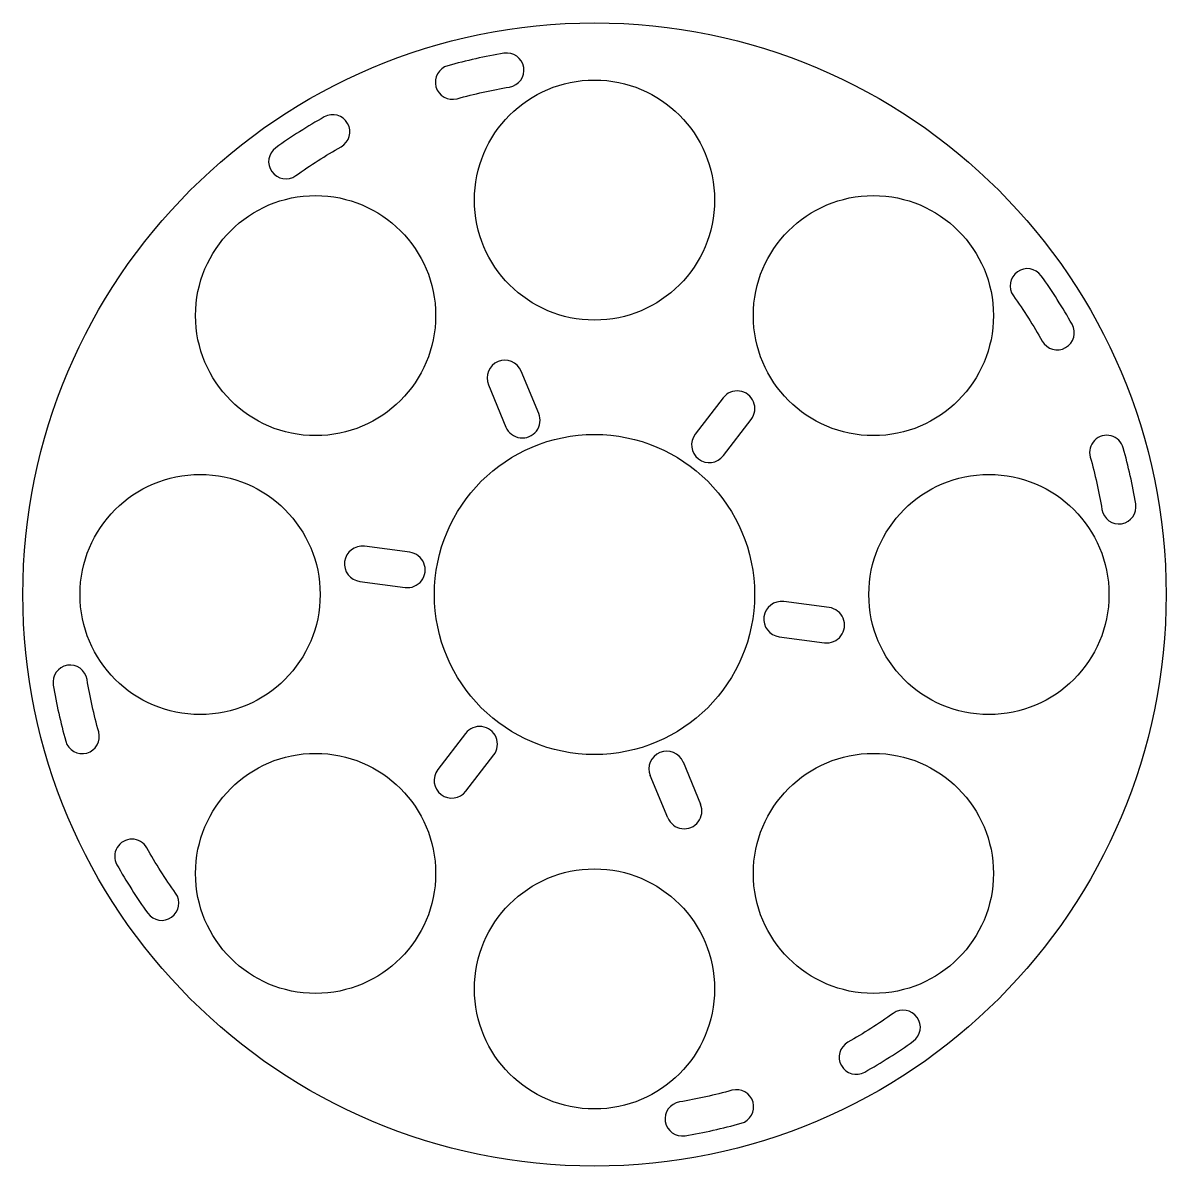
# Model space of a CAD drawing. Header units: millimetres. Extents: x -100 to 100, y -100 to 100.
import ezdxf

# ---------------------------------------------------------------- set-up
doc = ezdxf.new("R2010")
doc.units = ezdxf.units.MM
doc.layers.get('0').update_dxf_attribs({"linetype": 'CONTINUOUS'})

msp = doc.modelspace()

# ---------------------------------------------------------------- linework, layer by layer
for p, q in [((15.49, -29.3), (18.55, -36.69)), ((12.83, -39.07), (9.76, -31.67))]:
    msp.add_line(p, q)
for points in [[(-14.85, 88.77, 1), (-15.84, 94.68, 0.026186), (-25.65, 92.51, 1), (-24.05, 86.73, -0.026186)], [(-44.32, 78.33, 1), (-47.27, 83.55, 0.026186), (-55.75, 78.16, 1), (-52.26, 73.27, -0.026186)], [(78.33, 44.32, 1), (83.55, 47.27, 0.026186), (78.16, 55.75, 1), (73.27, 52.26, -0.026186)], [(-12.83, 39.07, 1), (-18.55, 36.69), (-15.49, 29.3, 1), (-9.76, 31.67)], [(27.42, 30.64, 1), (22.5, 34.41), (17.63, 28.07, 1), (22.55, 24.29)], [(88.77, 14.85, 1), (94.68, 15.84, 0.026186), (92.51, 25.65, 1), (86.73, 24.05, -0.026186)], [(-40.24, 8.43, 1), (-41.05, 2.28), (-33.12, 1.23, 1), (-32.31, 7.38)], [(40.24, -8.43, 1), (41.05, -2.28), (33.12, -1.23, 1), (32.31, -7.38)], [(-88.77, -14.85, 1), (-94.68, -15.84, 0.026186), (-92.51, -25.65, 1), (-86.73, -24.05, -0.026186)], [(-27.42, -30.64, 1), (-22.5, -34.41), (-17.63, -28.07, 1), (-22.55, -24.29)], [(-78.33, -44.32, 1), (-83.55, -47.27, 0.026186), (-78.16, -55.75, 1), (-73.27, -52.26, -0.026186)], [(44.32, -78.33, 1), (47.27, -83.55, 0.026186), (55.75, -78.16, 1), (52.26, -73.27, -0.026186)], [(14.85, -88.77, 1), (15.84, -94.68, 0.026186), (25.65, -92.51, 1), (24.05, -86.73, -0.026186)]]:
    msp.add_lwpolyline(points, format="xyb", close=True)
for centre, radius in [((0, 0), 100), ((0, 69), 21), ((-48.79, 48.79), 21), ((48.79, 48.79), 21), ((0, 0), 28), ((-69, 0), 21), ((69, 0), 21), ((-48.79, -48.79), 21), ((48.79, -48.79), 21), ((0, -69), 21)]:
    msp.add_circle(centre, radius)
for centre, start, end in [((12.63, -30.49), 22.5, 202.5), ((15.69, -37.88), -157.5, 22.5)]:
    msp.add_arc(centre, 3.1, start, end)

doc.saveas('drawing.dxf')
